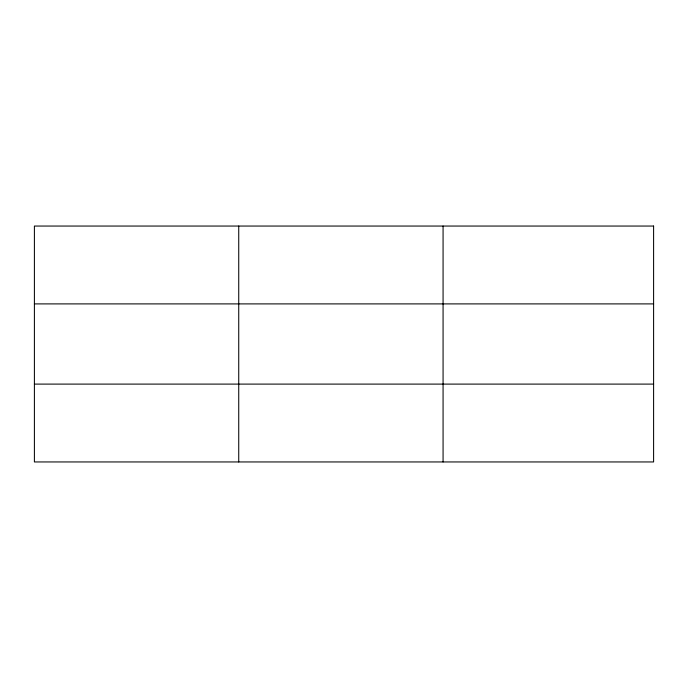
<?xml version="1.0" encoding="UTF-8"?>
<svg xmlns="http://www.w3.org/2000/svg" width="688" height="688" viewBox="0 0 688 688"><rect width="100%" height="100%" fill="white"/><g stroke="black" fill="none" stroke-linecap="round" stroke-linejoin="round"><path stroke-width="1.03" d="M238.736 226.051L238.736 461.949M443.072 226.051L443.072 461.949M34.4 303.898L653.6 303.898M34.4 384.102L653.6 384.102M653.6 226.051L653.6 461.949L34.4 461.949L34.4 226.051L653.6 226.051"/></g></svg>
